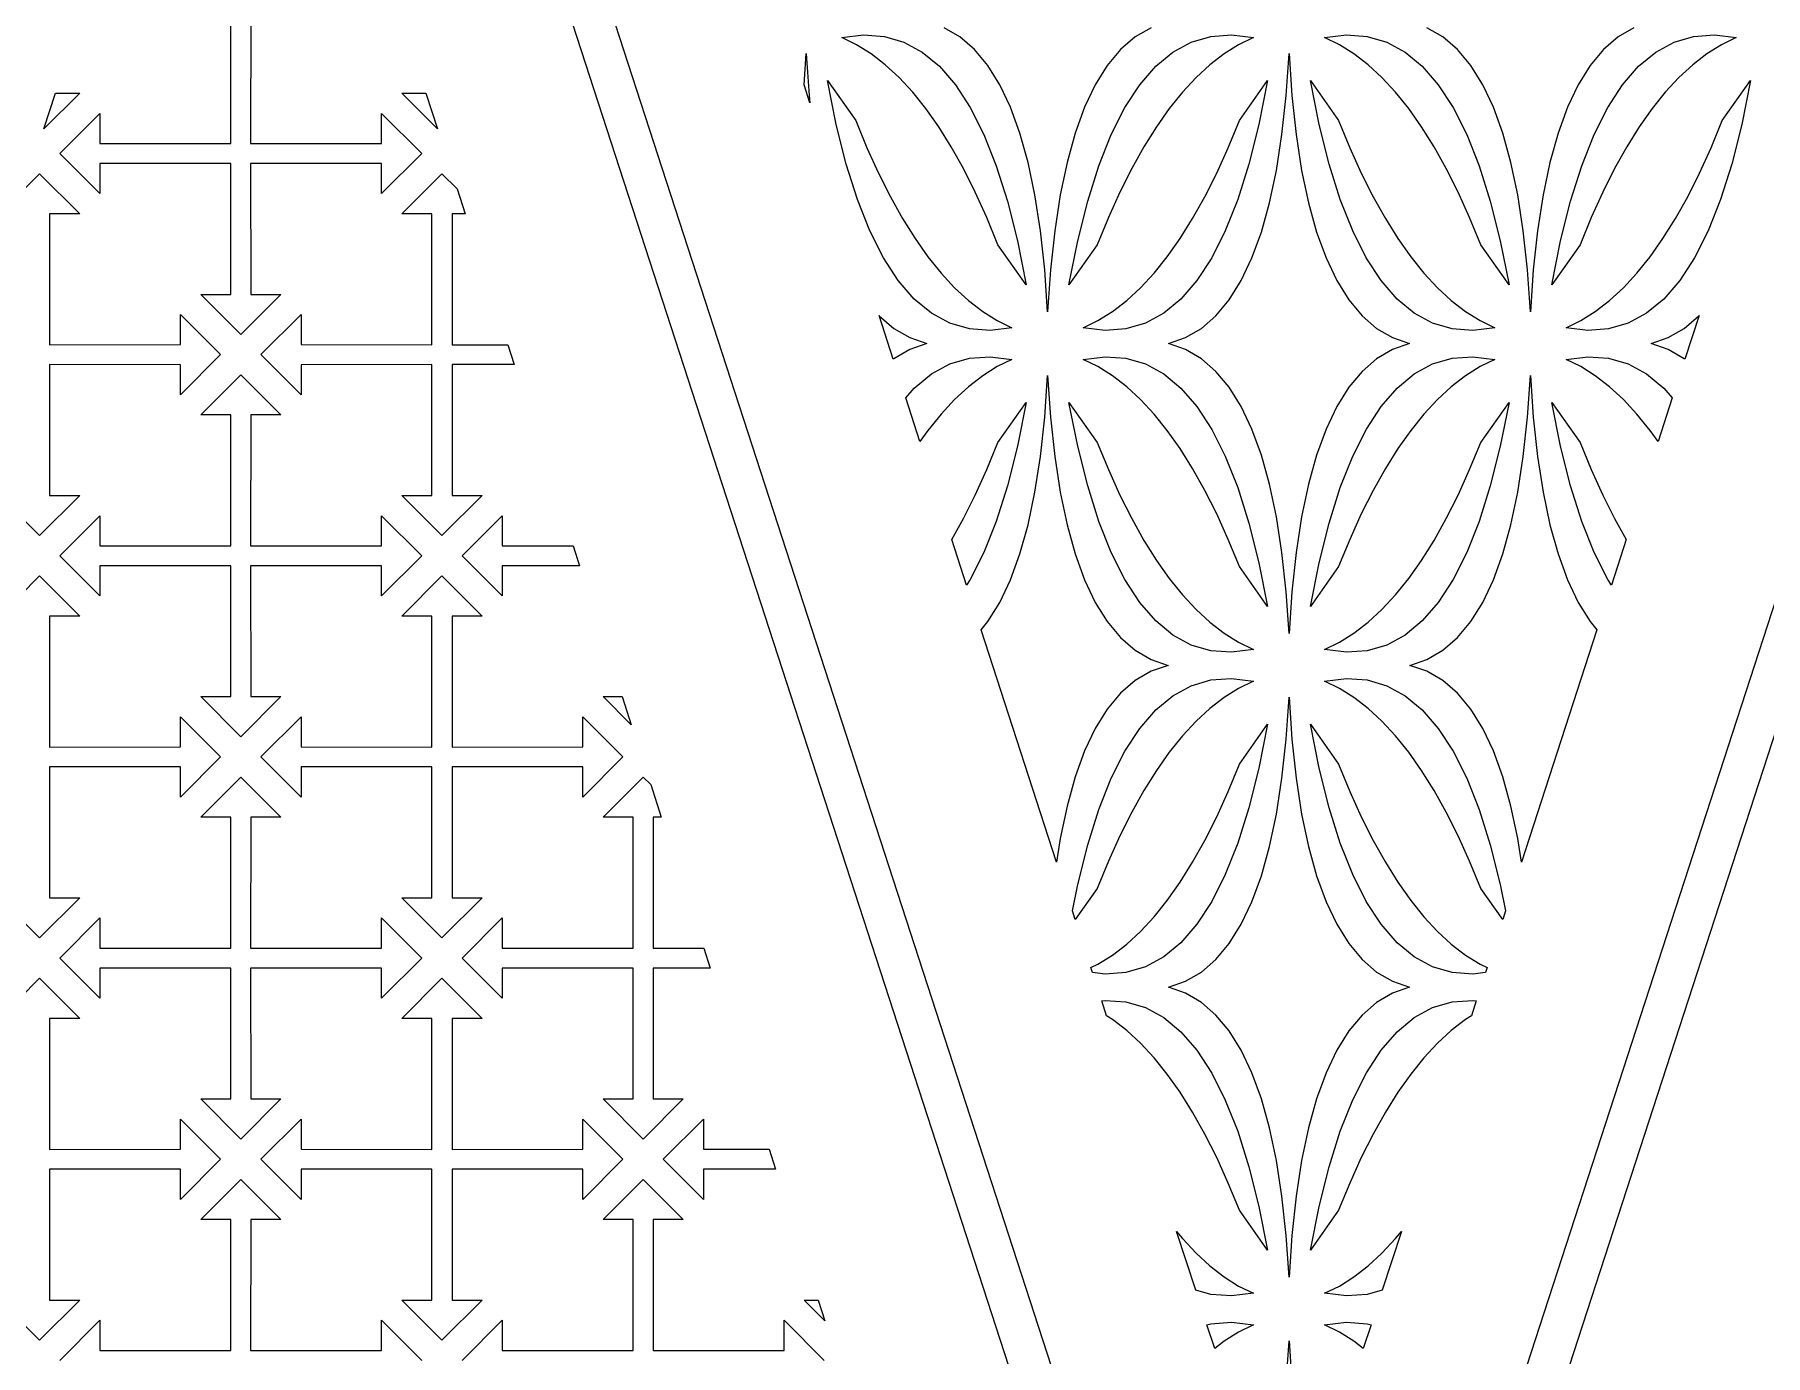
# Model space of a CAD drawing. Header units: metres. Extents: x 20 to 1108, y 20 to 485.
# Drawn here: x 783 to 912.1, y 309.2 to 407.7 of the extents above; entities that cross this region are included whole.
import ezdxf

# ---------------------------------------------------------------- set-up
doc = ezdxf.new("R2010")
doc.units = ezdxf.units.M

msp = doc.modelspace()

# ---------------------------------------------------------------- linework, layer by layer
for p, q in [((873.389, 253.826), (798.389, 484.652)), ((801.544, 484.652), (876.544, 253.826)), ((876.544, 253.826), (951.544, 484.652)), ((954.698, 484.652), (879.698, 253.826)), ((797.656, 399.573), (797.642, 409.329)), ((799.137, 409.329), (799.123, 399.573)), ((852.012, 407.518), (850.827, 408.21)), ((866.262, 408.21), (865.077, 407.518)), ((888.011, 407.518), (886.826, 408.21)), ((902.261, 408.21), (901.076, 407.518)), ((843.2, 407.471), (844.827, 407.675)), ((844.3, 406.931), (843.2, 407.471)), ((845.384, 406.25), (844.3, 406.931)), ((844.827, 407.675), (846.375, 407.564)), ((846.375, 407.564), (847.833, 407.136)), ((847.833, 407.136), (849.203, 406.391)), ((853.1, 406.577), (852.012, 407.518)), ((854.092, 405.389), (853.1, 406.577)), ((863.988, 406.577), (862.997, 405.389)), ((865.077, 407.518), (863.988, 406.577)), ((867.885, 406.391), (869.255, 407.136)), ((869.255, 407.136), (870.713, 407.564)), ((870.713, 407.564), (872.261, 407.675)), ((872.789, 406.931), (871.705, 406.251)), ((872.261, 407.675), (873.889, 407.471)), ((873.889, 407.471), (872.789, 406.931)), ((879.199, 407.471), (880.827, 407.675)), ((880.299, 406.931), (879.199, 407.471)), ((881.384, 406.25), (880.299, 406.931)), ((880.827, 407.675), (882.375, 407.564)), ((882.375, 407.564), (883.833, 407.136)), ((883.833, 407.136), (885.203, 406.391)), ((889.1, 406.577), (888.011, 407.518)), ((890.092, 405.389), (889.1, 406.577)), ((899.988, 406.577), (898.996, 405.389)), ((901.076, 407.518), (899.988, 406.577)), ((903.885, 406.391), (905.255, 407.136)), ((905.255, 407.136), (906.713, 407.564)), ((906.713, 407.564), (908.261, 407.675)), ((908.788, 406.931), (907.704, 406.251)), ((908.261, 407.675), (909.888, 407.471)), ((909.888, 407.471), (908.788, 406.931)), ((840.383, 403.951), (840.544, 406.284)), ((840.544, 406.284), (840.76, 403.162)), ((846.442, 405.435), (845.384, 406.25)), ((847.477, 404.485), (846.442, 405.435)), ((849.203, 406.391), (850.484, 405.329)), ((850.484, 405.329), (851.676, 403.951)), ((854.986, 403.953), (854.092, 405.389)), ((862.997, 405.389), (862.102, 403.953)), ((865.412, 403.951), (866.604, 405.329)), ((866.604, 405.329), (867.885, 406.391)), ((870.646, 405.435), (869.612, 404.485)), ((871.705, 406.251), (870.646, 405.435)), ((876.328, 403.162), (876.544, 406.284)), ((876.544, 406.284), (876.76, 403.162)), ((882.441, 405.435), (881.384, 406.25)), ((883.477, 404.485), (882.441, 405.435)), ((885.203, 406.391), (886.484, 405.329)), ((886.484, 405.329), (887.676, 403.951)), ((890.986, 403.953), (890.092, 405.389)), ((898.996, 405.389), (898.102, 403.953)), ((901.412, 403.951), (902.603, 405.329)), ((902.603, 405.329), (903.885, 406.391)), ((906.645, 405.435), (905.611, 404.485)), ((907.704, 406.251), (906.645, 405.435)), ((840.819, 402.608), (840.383, 403.951)), ((842.789, 400.996), (842.135, 404.262)), ((842.135, 404.262), (844.245, 401.281)), ((848.485, 403.4), (847.477, 404.485)), ((851.676, 403.951), (852.779, 402.256)), ((855.785, 402.27), (854.986, 403.953)), ((862.102, 403.953), (861.304, 402.271)), ((864.31, 402.257), (865.412, 403.951)), ((869.612, 404.485), (868.603, 403.4)), ((872.843, 401.282), (874.953, 404.262)), ((874.953, 404.262), (874.299, 400.996)), ((878.789, 400.996), (878.135, 404.262)), ((878.135, 404.262), (880.245, 401.281)), ((884.484, 403.4), (883.477, 404.485)), ((887.676, 403.951), (888.778, 402.256)), ((891.784, 402.27), (890.986, 403.953)), ((898.102, 403.953), (897.303, 402.271)), ((900.31, 402.257), (901.412, 403.951)), ((905.611, 404.485), (904.602, 403.4)), ((908.843, 401.282), (910.953, 404.262)), ((910.953, 404.262), (910.299, 400.996)), ((786.382, 403.323), (783.715, 400.656)), ((783.715, 400.656), (784.582, 403.323)), ((784.582, 403.323), (786.382, 403.323)), ((810.397, 403.323), (812.197, 403.323)), ((813.064, 400.656), (810.397, 403.323)), ((812.197, 403.323), (813.064, 400.656)), ((840.76, 403.162), (840.819, 402.608)), ((849.469, 402.179), (848.485, 403.4)), ((868.603, 403.4), (867.62, 402.179)), ((876.013, 400.241), (876.328, 403.162)), ((876.76, 403.162), (877.075, 400.241)), ((885.469, 402.179), (884.484, 403.4)), ((904.602, 403.4), (903.619, 402.179)), ((784.894, 398.826), (787.887, 401.818)), ((787.887, 401.818), (787.887, 399.573)), ((808.892, 399.573), (808.892, 401.818)), ((808.892, 401.818), (811.885, 398.826)), ((850.428, 400.823), (849.469, 402.179)), ((852.779, 402.256), (853.792, 400.244)), ((856.486, 400.34), (855.785, 402.27)), ((861.304, 402.271), (860.602, 400.34)), ((863.296, 400.244), (864.31, 402.257)), ((867.62, 402.179), (866.661, 400.823)), ((886.427, 400.823), (885.469, 402.179)), ((888.778, 402.256), (889.792, 400.244)), ((892.486, 400.34), (891.784, 402.27)), ((897.303, 402.271), (896.602, 400.34)), ((899.296, 400.244), (900.31, 402.257)), ((903.619, 402.179), (902.661, 400.823)), ((843.535, 398.034), (842.789, 400.996)), ((844.245, 401.281), (845.078, 399.253)), ((851.361, 399.333), (850.428, 400.823)), ((853.792, 400.244), (854.717, 397.915)), ((857.092, 398.161), (856.486, 400.34)), ((860.602, 400.34), (859.997, 398.162)), ((862.371, 397.916), (863.296, 400.244)), ((866.661, 400.823), (865.727, 399.333)), ((872.01, 399.252), (872.843, 401.282)), ((874.299, 400.996), (873.553, 398.033)), ((875.6, 397.569), (876.013, 400.241)), ((877.075, 400.241), (877.487, 397.569)), ((879.535, 398.034), (878.789, 400.996)), ((880.245, 401.281), (881.078, 399.253)), ((887.36, 399.333), (886.427, 400.823)), ((889.792, 400.244), (890.717, 397.915)), ((893.091, 398.161), (892.486, 400.34)), ((896.602, 400.34), (895.996, 398.162)), ((898.371, 397.916), (899.296, 400.244)), ((902.661, 400.823), (901.727, 399.333)), ((908.01, 399.252), (908.843, 401.282)), ((910.299, 400.996), (909.553, 398.033)), ((787.887, 395.834), (784.894, 398.826)), ((787.887, 399.573), (797.656, 399.573)), ((799.123, 399.573), (808.892, 399.573)), ((811.885, 398.826), (808.892, 395.834)), ((845.078, 399.253), (845.936, 397.358)), ((852.269, 397.707), (851.361, 399.333)), ((865.727, 399.333), (864.819, 397.707)), ((871.152, 397.358), (872.01, 399.252)), ((881.078, 399.253), (881.936, 397.358)), ((888.269, 397.707), (887.36, 399.333)), ((901.727, 399.333), (900.818, 397.707)), ((907.151, 397.358), (908.01, 399.252)), ((797.656, 398.079), (787.887, 398.079)), ((787.887, 398.079), (787.887, 395.834)), ((797.642, 388.323), (797.656, 398.079)), ((808.892, 398.079), (799.123, 398.079)), ((799.123, 398.079), (799.137, 388.323)), ((808.892, 395.834), (808.892, 398.079)), ((844.371, 395.389), (843.535, 398.034)), ((853.152, 395.946), (852.269, 397.707)), ((854.717, 397.915), (855.553, 395.271)), ((857.601, 395.736), (857.092, 398.161)), ((859.997, 398.162), (859.488, 395.736)), ((861.536, 395.271), (862.371, 397.916)), ((864.819, 397.707), (863.936, 395.947)), ((873.553, 398.033), (872.717, 395.389)), ((875.092, 395.143), (875.6, 397.569)), ((877.487, 397.569), (877.996, 395.143)), ((880.371, 395.389), (879.535, 398.034)), ((889.151, 395.946), (888.269, 397.707)), ((890.717, 397.915), (891.552, 395.271)), ((893.601, 395.736), (893.091, 398.161)), ((895.996, 398.162), (895.487, 395.736)), ((897.535, 395.271), (898.371, 397.916)), ((900.818, 397.707), (899.936, 395.947)), ((909.553, 398.033), (908.717, 395.389)), ((782.266, 396.199), (783.389, 397.321)), ((783.389, 397.321), (786.382, 394.329)), ((810.397, 394.329), (813.389, 397.321)), ((813.389, 397.321), (814.513, 396.199)), ((814.513, 396.199), (815.12, 394.329)), ((845.936, 397.358), (846.819, 395.598)), ((870.269, 395.597), (871.152, 397.358)), ((881.936, 397.358), (882.819, 395.598)), ((906.269, 395.597), (907.151, 397.358)), ((845.296, 393.061), (844.371, 395.389)), ((846.819, 395.598), (847.727, 393.972)), ((854.01, 394.052), (853.152, 395.946)), ((855.553, 395.271), (856.3, 392.308)), ((858.014, 393.063), (857.601, 395.736)), ((859.488, 395.736), (859.075, 393.063)), ((860.789, 392.309), (861.536, 395.271)), ((863.936, 395.947), (863.078, 394.052)), ((869.36, 393.972), (870.269, 395.597)), ((872.717, 395.389), (871.792, 393.06)), ((874.486, 392.965), (875.092, 395.143)), ((877.996, 395.143), (878.602, 392.965)), ((881.296, 393.061), (880.371, 395.389)), ((882.819, 395.598), (883.727, 393.972)), ((890.01, 394.052), (889.151, 395.946)), ((891.552, 395.271), (892.299, 392.308)), ((894.013, 393.063), (893.601, 395.736)), ((895.487, 395.736), (895.075, 393.063)), ((896.788, 392.309), (897.535, 395.271)), ((899.936, 395.947), (899.078, 394.052)), ((905.36, 393.972), (906.269, 395.597)), ((908.717, 395.389), (907.792, 393.06)), ((786.382, 394.329), (784.137, 394.329)), ((784.137, 394.329), (784.137, 384.561)), ((812.642, 394.329), (810.397, 394.329)), ((812.642, 384.561), (812.642, 394.329)), ((815.12, 394.329), (814.137, 394.329)), ((814.137, 394.329), (814.137, 384.561)), ((847.727, 393.972), (848.661, 392.482)), ((854.843, 392.023), (854.01, 394.052)), ((863.078, 394.052), (862.246, 392.023)), ((868.427, 392.482), (869.36, 393.972)), ((883.727, 393.972), (884.66, 392.482)), ((890.842, 392.023), (890.01, 394.052)), ((899.078, 394.052), (898.245, 392.023)), ((904.427, 392.482), (905.36, 393.972)), ((846.31, 391.049), (845.296, 393.061)), ((848.661, 392.482), (849.619, 391.126)), ((856.3, 392.308), (856.953, 389.043)), ((858.329, 390.142), (858.014, 393.063)), ((859.075, 393.063), (858.76, 390.143)), ((860.135, 389.043), (860.789, 392.309)), ((867.469, 391.126), (868.427, 392.482)), ((871.792, 393.06), (870.779, 391.049)), ((873.784, 391.034), (874.486, 392.965)), ((878.602, 392.965), (879.304, 391.034)), ((882.309, 391.049), (881.296, 393.061)), ((884.66, 392.482), (885.619, 391.126)), ((892.299, 392.308), (892.953, 389.043)), ((894.328, 390.142), (894.013, 393.063)), ((895.075, 393.063), (894.759, 390.143)), ((896.135, 389.043), (896.788, 392.309)), ((903.468, 391.126), (904.427, 392.482)), ((907.792, 393.06), (906.778, 391.049)), ((847.412, 389.354), (846.31, 391.049)), ((849.619, 391.126), (850.602, 389.905)), ((856.953, 389.043), (854.843, 392.023)), ((862.246, 392.023), (860.135, 389.043)), ((866.485, 389.905), (867.469, 391.126)), ((870.779, 391.049), (869.676, 389.354)), ((872.986, 389.351), (873.784, 391.034)), ((879.304, 391.034), (880.102, 389.352)), ((883.412, 389.354), (882.309, 391.049)), ((885.619, 391.126), (886.602, 389.905)), ((892.953, 389.043), (890.842, 392.023)), ((898.245, 392.023), (896.135, 389.043)), ((902.485, 389.905), (903.468, 391.126)), ((906.778, 391.049), (905.676, 389.354)), ((850.602, 389.905), (851.611, 388.82)), ((858.544, 387.021), (858.329, 390.142)), ((858.76, 390.143), (858.544, 387.021)), ((865.477, 388.82), (866.485, 389.905)), ((886.602, 389.905), (887.611, 388.82)), ((894.544, 387.021), (894.328, 390.142)), ((894.759, 390.143), (894.544, 387.021)), ((901.476, 388.82), (902.485, 389.905)), ((848.603, 387.976), (847.412, 389.354)), ((851.611, 388.82), (852.645, 387.869)), ((864.442, 387.869), (865.477, 388.82)), ((869.676, 389.354), (868.484, 387.976)), ((872.091, 387.915), (872.986, 389.351)), ((880.102, 389.352), (880.996, 387.915)), ((884.603, 387.976), (883.412, 389.354)), ((887.611, 388.82), (888.645, 387.869)), ((900.442, 387.869), (901.476, 388.82)), ((905.676, 389.354), (904.484, 387.976)), ((795.397, 388.323), (797.642, 388.323)), ((798.389, 385.33), (795.397, 388.323)), ((801.382, 388.323), (798.389, 385.33)), ((799.137, 388.323), (801.382, 388.323)), ((849.885, 386.914), (848.603, 387.976)), ((852.645, 387.869), (853.704, 387.055)), ((863.383, 387.054), (864.442, 387.869)), ((868.484, 387.976), (867.203, 386.914)), ((871.1, 386.728), (872.091, 387.915)), ((880.996, 387.915), (881.988, 386.728)), ((885.885, 386.914), (884.603, 387.976)), ((888.645, 387.869), (889.704, 387.055)), ((899.383, 387.054), (900.442, 387.869)), ((904.484, 387.976), (903.203, 386.914)), ((793.892, 384.573), (793.892, 386.818)), ((793.892, 386.818), (796.886, 383.826)), ((799.893, 383.826), (802.887, 386.818)), ((802.887, 386.818), (802.887, 384.573)), ((845.974, 386.745), (845.988, 386.728)), ((847.034, 383.481), (845.974, 386.745)), ((845.988, 386.728), (847.077, 385.787)), ((851.255, 386.169), (849.885, 386.914)), ((852.713, 385.741), (851.255, 386.169)), ((853.704, 387.055), (854.789, 386.374)), ((854.789, 386.374), (855.889, 385.833)), ((861.2, 385.833), (862.299, 386.374)), ((862.299, 386.374), (863.383, 387.054)), ((865.833, 386.169), (864.375, 385.741)), ((867.203, 386.914), (865.833, 386.169)), ((870.011, 385.787), (871.1, 386.728)), ((881.988, 386.728), (883.077, 385.787)), ((887.255, 386.169), (885.885, 386.914)), ((888.713, 385.741), (887.255, 386.169)), ((889.704, 387.055), (890.789, 386.374)), ((890.789, 386.374), (891.888, 385.833)), ((897.199, 385.833), (898.299, 386.374)), ((898.299, 386.374), (899.383, 387.054)), ((901.833, 386.169), (900.375, 385.741)), ((903.203, 386.914), (901.833, 386.169)), ((906.011, 385.787), (907.1, 386.728)), ((907.114, 386.745), (906.054, 383.481)), ((907.1, 386.728), (907.114, 386.745)), ((784.137, 384.561), (793.892, 384.573)), ((802.887, 384.573), (812.642, 384.561)), ((814.137, 384.561), (818.292, 384.566)), ((818.292, 384.566), (818.772, 383.086)), ((847.077, 385.787), (848.262, 385.094)), ((848.262, 385.094), (849.534, 384.652)), ((849.534, 384.652), (848.262, 384.21)), ((854.261, 385.629), (852.713, 385.741)), ((855.889, 385.833), (854.261, 385.629)), ((862.827, 385.629), (861.2, 385.833)), ((864.375, 385.741), (862.827, 385.629)), ((867.554, 384.652), (868.826, 385.094)), ((868.826, 384.21), (867.554, 384.652)), ((868.826, 385.094), (870.011, 385.787)), ((883.077, 385.787), (884.262, 385.094)), ((884.262, 385.094), (885.534, 384.652)), ((885.534, 384.652), (884.262, 384.21)), ((890.261, 385.629), (888.713, 385.741)), ((891.888, 385.833), (890.261, 385.629)), ((898.827, 385.629), (897.199, 385.833)), ((900.375, 385.741), (898.827, 385.629)), ((903.554, 384.652), (904.826, 385.094)), ((904.826, 384.21), (903.554, 384.652)), ((904.826, 385.094), (906.011, 385.787)), ((796.886, 383.826), (793.892, 380.834)), ((802.887, 380.834), (799.893, 383.826)), ((847.077, 383.518), (847.034, 383.481)), ((848.262, 384.21), (847.077, 383.518)), ((851.255, 383.136), (852.713, 383.564)), ((852.713, 383.564), (854.261, 383.676)), ((854.261, 383.676), (855.889, 383.472)), ((855.889, 383.472), (854.789, 382.931)), ((861.2, 383.472), (862.827, 383.676)), ((862.299, 382.931), (861.2, 383.472)), ((862.827, 383.676), (864.375, 383.564)), ((864.375, 383.564), (865.833, 383.136)), ((870.011, 383.518), (868.826, 384.21)), ((871.1, 382.577), (870.011, 383.518)), ((883.077, 383.518), (881.988, 382.577)), ((884.262, 384.21), (883.077, 383.518)), ((887.255, 383.136), (888.713, 383.564)), ((888.713, 383.564), (890.261, 383.676)), ((890.261, 383.676), (891.888, 383.472)), ((891.888, 383.472), (890.789, 382.931)), ((897.199, 383.472), (898.827, 383.676)), ((898.299, 382.931), (897.199, 383.472)), ((898.827, 383.676), (900.375, 383.564)), ((900.375, 383.564), (901.833, 383.136)), ((906.011, 383.518), (904.826, 384.21)), ((906.054, 383.481), (906.011, 383.518)), ((793.892, 383.079), (784.137, 383.092)), ((784.137, 383.092), (784.137, 373.323)), ((793.892, 380.834), (793.892, 383.079)), ((795.397, 379.329), (798.389, 382.322)), ((798.389, 382.322), (801.382, 379.329)), ((812.642, 383.092), (802.887, 383.079)), ((802.887, 383.079), (802.887, 380.834)), ((812.642, 373.323), (812.642, 383.092)), ((818.772, 383.086), (814.137, 383.092)), ((814.137, 383.092), (814.137, 373.323)), ((848.603, 381.33), (849.885, 382.391)), ((849.885, 382.391), (851.255, 383.136)), ((853.705, 382.251), (852.645, 381.436)), ((854.789, 382.931), (853.705, 382.251)), ((858.329, 379.162), (858.544, 382.284)), ((858.544, 382.284), (858.76, 379.162)), ((863.384, 382.25), (862.299, 382.931)), ((864.442, 381.436), (863.384, 382.25)), ((865.833, 383.136), (867.203, 382.391)), ((867.203, 382.391), (868.484, 381.329)), ((872.092, 381.39), (871.1, 382.577)), ((881.988, 382.577), (880.997, 381.39)), ((884.603, 381.33), (885.885, 382.391)), ((885.885, 382.391), (887.255, 383.136)), ((889.705, 382.251), (888.645, 381.436)), ((890.789, 382.931), (889.705, 382.251)), ((894.328, 379.162), (894.544, 382.284)), ((894.544, 382.284), (894.759, 379.162)), ((899.384, 382.25), (898.299, 382.931)), ((900.442, 381.436), (899.384, 382.25)), ((901.833, 383.136), (903.203, 382.391)), ((903.203, 382.391), (904.484, 381.329)), ((847.971, 380.598), (848.603, 381.33)), ((852.645, 381.436), (851.612, 380.486)), ((865.477, 380.485), (864.442, 381.436)), ((868.484, 381.329), (869.676, 379.951)), ((872.986, 379.953), (872.092, 381.39)), ((880.997, 381.39), (880.102, 379.954)), ((883.412, 379.951), (884.603, 381.33)), ((888.645, 381.436), (887.611, 380.486)), ((901.477, 380.485), (900.442, 381.436)), ((904.484, 381.329), (905.117, 380.598)), ((849.028, 377.344), (847.971, 380.598)), ((851.612, 380.486), (850.602, 379.4)), ((854.843, 377.282), (856.953, 380.263)), ((856.953, 380.263), (856.3, 376.996)), ((860.789, 376.996), (860.135, 380.263)), ((860.135, 380.263), (862.246, 377.282)), ((866.485, 379.4), (865.477, 380.485)), ((869.676, 379.951), (870.779, 378.256)), ((873.784, 378.271), (872.986, 379.953)), ((880.102, 379.954), (879.304, 378.271)), ((882.31, 378.258), (883.412, 379.951)), ((887.611, 380.486), (886.602, 379.4)), ((890.843, 377.282), (892.953, 380.263)), ((892.953, 380.263), (892.299, 376.996)), ((896.788, 376.996), (896.135, 380.263)), ((896.135, 380.263), (898.245, 377.282)), ((902.485, 379.4), (901.477, 380.485)), ((905.117, 380.598), (904.06, 377.344)), ((797.642, 379.329), (795.397, 379.329)), ((797.656, 369.573), (797.642, 379.329)), ((799.137, 379.329), (799.123, 369.573)), ((801.382, 379.329), (799.137, 379.329)), ((849.62, 378.18), (849.028, 377.344)), ((850.602, 379.4), (849.62, 378.18)), ((858.013, 376.242), (858.329, 379.162)), ((858.76, 379.162), (859.075, 376.242)), ((867.469, 378.179), (866.485, 379.4)), ((868.428, 376.823), (867.469, 378.179)), ((870.779, 378.256), (871.792, 376.244)), ((874.486, 376.341), (873.784, 378.271)), ((879.304, 378.271), (878.602, 376.341)), ((881.296, 376.244), (882.31, 378.258)), ((885.619, 378.18), (884.661, 376.823)), ((886.602, 379.4), (885.619, 378.18)), ((894.013, 376.242), (894.328, 379.162)), ((894.759, 379.162), (895.074, 376.242)), ((903.469, 378.179), (902.485, 379.4)), ((904.06, 377.344), (903.469, 378.179)), ((854.01, 375.252), (854.843, 377.282)), ((856.3, 376.996), (855.553, 374.034)), ((861.536, 374.034), (860.789, 376.996)), ((862.246, 377.282), (863.078, 375.253)), ((869.36, 375.333), (868.428, 376.823)), ((884.661, 376.823), (883.727, 375.333)), ((890.01, 375.252), (890.843, 377.282)), ((892.299, 376.996), (891.552, 374.034)), ((897.535, 374.034), (896.788, 376.996)), ((898.245, 377.282), (899.078, 375.253)), ((857.601, 373.569), (858.013, 376.242)), ((859.075, 376.242), (859.487, 373.569)), ((871.792, 376.244), (872.717, 373.915)), ((875.092, 374.161), (874.486, 376.341)), ((878.602, 376.341), (877.996, 374.162)), ((880.371, 373.916), (881.296, 376.244)), ((893.6, 373.569), (894.013, 376.242)), ((895.074, 376.242), (895.487, 373.569)), ((853.152, 373.358), (854.01, 375.252)), ((863.078, 375.253), (863.936, 373.359)), ((870.269, 373.707), (869.36, 375.333)), ((883.727, 375.333), (882.819, 373.707)), ((889.151, 373.358), (890.01, 375.252)), ((899.078, 375.253), (899.936, 373.359)), ((783.389, 370.331), (780.397, 373.323)), ((786.382, 373.323), (783.389, 370.331)), ((784.137, 373.323), (786.382, 373.323)), ((810.397, 373.323), (812.642, 373.323)), ((813.389, 370.331), (810.397, 373.323)), ((816.382, 373.323), (813.389, 370.331)), ((814.137, 373.323), (816.382, 373.323)), ((852.269, 371.598), (853.152, 373.358)), ((855.553, 374.034), (854.717, 371.39)), ((857.092, 371.143), (857.601, 373.569)), ((859.487, 373.569), (859.997, 371.144)), ((862.371, 371.39), (861.536, 374.034)), ((863.936, 373.359), (864.819, 371.598)), ((871.152, 371.947), (870.269, 373.707)), ((872.717, 373.915), (873.553, 371.271)), ((875.601, 371.736), (875.092, 374.161)), ((877.996, 374.162), (877.488, 371.736)), ((879.535, 371.272), (880.371, 373.916)), ((882.819, 373.707), (881.936, 371.947)), ((888.269, 371.598), (889.151, 373.358)), ((891.552, 374.034), (890.717, 371.39)), ((893.091, 371.143), (893.6, 373.569)), ((895.487, 373.569), (895.996, 371.144)), ((898.371, 371.39), (897.535, 374.034)), ((899.936, 373.359), (900.818, 371.598)), ((784.894, 368.826), (787.887, 371.818)), ((787.887, 371.818), (787.887, 369.573)), ((808.892, 369.573), (808.892, 371.818)), ((808.892, 371.818), (811.885, 368.826)), ((814.894, 368.826), (817.887, 371.818)), ((817.887, 371.818), (817.887, 369.573)), ((872.01, 370.053), (871.152, 371.947)), ((876.013, 369.064), (875.601, 371.736)), ((877.488, 371.736), (877.075, 369.064)), ((881.936, 371.947), (881.078, 370.053)), ((851.4, 370.042), (852.269, 371.598)), ((854.717, 371.39), (853.792, 369.061)), ((856.486, 368.964), (857.092, 371.143)), ((859.997, 371.144), (860.602, 368.964)), ((863.296, 369.062), (862.371, 371.39)), ((864.819, 371.598), (865.727, 369.973)), ((873.553, 371.271), (874.299, 368.309)), ((878.789, 368.309), (879.535, 371.272)), ((887.36, 369.973), (888.269, 371.598)), ((890.717, 371.39), (889.792, 369.061)), ((892.486, 368.964), (893.091, 371.143)), ((895.996, 371.144), (896.602, 368.964)), ((899.296, 369.062), (898.371, 371.39)), ((900.818, 371.598), (901.687, 370.042)), ((787.887, 369.573), (797.656, 369.573)), ((799.123, 369.573), (808.892, 369.573)), ((817.887, 369.573), (823.164, 369.573)), ((823.164, 369.573), (823.649, 368.079)), ((852.509, 366.634), (851.4, 370.042)), ((865.727, 369.973), (866.661, 368.482)), ((872.843, 368.024), (872.01, 370.053)), ((881.078, 370.053), (880.245, 368.024)), ((886.427, 368.482), (887.36, 369.973)), ((901.687, 370.042), (900.579, 366.634)), ((787.887, 365.834), (784.894, 368.826)), ((797.656, 368.079), (787.887, 368.079)), ((787.887, 368.079), (787.887, 365.834)), ((797.642, 358.323), (797.656, 368.079)), ((808.892, 368.079), (799.123, 368.079)), ((799.123, 368.079), (799.137, 358.323)), ((811.885, 368.826), (808.892, 365.834)), ((808.892, 365.834), (808.892, 368.079)), ((817.887, 365.834), (814.894, 368.826)), ((823.649, 368.079), (817.887, 368.079)), ((817.887, 368.079), (817.887, 365.834)), ((853.792, 369.061), (852.779, 367.05)), ((855.785, 367.034), (856.486, 368.964)), ((860.602, 368.964), (861.304, 367.035)), ((864.31, 367.05), (863.296, 369.062)), ((866.661, 368.482), (867.619, 367.126)), ((874.953, 365.043), (872.843, 368.024)), ((874.299, 368.309), (874.953, 365.043)), ((876.328, 366.143), (876.013, 369.064)), ((877.075, 369.064), (876.76, 366.143)), ((878.135, 365.043), (878.789, 368.309)), ((880.245, 368.024), (878.135, 365.043)), ((885.468, 367.126), (886.427, 368.482)), ((889.792, 369.061), (888.778, 367.05)), ((891.784, 367.034), (892.486, 368.964)), ((896.602, 368.964), (897.303, 367.035)), ((900.309, 367.05), (899.296, 369.062)), ((780.397, 364.329), (783.389, 367.321)), ((783.389, 367.321), (786.382, 364.329)), ((810.397, 364.329), (813.389, 367.321)), ((813.389, 367.321), (816.382, 364.329)), ((852.779, 367.05), (852.509, 366.634)), ((854.986, 365.352), (855.785, 367.034)), ((861.304, 367.035), (862.102, 365.352)), ((865.412, 365.355), (864.31, 367.05)), ((867.619, 367.126), (868.603, 365.905)), ((884.484, 365.905), (885.468, 367.126)), ((888.778, 367.05), (887.676, 365.355)), ((890.986, 365.352), (891.784, 367.034)), ((897.303, 367.035), (898.102, 365.352)), ((900.579, 366.634), (900.309, 367.05)), ((854.092, 363.915), (854.986, 365.352)), ((862.102, 365.352), (862.996, 363.915)), ((866.603, 363.976), (865.412, 365.355)), ((868.603, 365.905), (869.611, 364.82)), ((876.544, 363.021), (876.328, 366.143)), ((876.76, 366.143), (876.544, 363.021)), ((883.476, 364.82), (884.484, 365.905)), ((887.676, 365.355), (886.484, 363.976)), ((890.091, 363.915), (890.986, 365.352)), ((898.102, 365.352), (898.996, 363.915)), ((786.382, 364.329), (784.137, 364.329)), ((784.137, 364.329), (784.137, 354.561)), ((812.642, 364.329), (810.397, 364.329)), ((812.642, 354.561), (812.642, 364.329)), ((816.382, 364.329), (814.137, 364.329)), ((814.137, 364.329), (814.137, 354.561)), ((867.885, 362.914), (866.603, 363.976)), ((869.611, 364.82), (870.646, 363.87)), ((882.441, 363.87), (883.476, 364.82)), ((886.484, 363.976), (885.203, 362.914)), ((853.588, 363.312), (854.092, 363.915)), ((859.218, 345.984), (853.588, 363.312)), ((862.996, 363.915), (863.988, 362.728)), ((863.988, 362.728), (865.077, 361.787)), ((869.255, 362.169), (867.885, 362.914)), ((870.646, 363.87), (871.704, 363.055)), ((871.704, 363.055), (872.789, 362.374)), ((880.299, 362.374), (881.383, 363.055)), ((881.383, 363.055), (882.441, 363.87)), ((885.203, 362.914), (883.833, 362.169)), ((888.011, 361.787), (889.1, 362.728)), ((889.1, 362.728), (890.091, 363.915)), ((899.5, 363.312), (893.87, 345.985)), ((898.996, 363.915), (899.5, 363.312)), ((865.077, 361.787), (866.262, 361.095)), ((870.713, 361.741), (869.255, 362.169)), ((872.261, 361.629), (870.713, 361.741)), ((873.889, 361.833), (872.261, 361.629)), ((872.789, 362.374), (873.889, 361.833)), ((879.199, 361.833), (880.299, 362.374)), ((880.827, 361.629), (879.199, 361.833)), ((882.375, 361.741), (880.827, 361.629)), ((883.833, 362.169), (882.375, 361.741)), ((886.826, 361.095), (888.011, 361.787)), ((866.262, 360.211), (865.077, 359.519)), ((866.262, 361.095), (867.534, 360.652)), ((867.534, 360.652), (866.262, 360.211)), ((885.554, 360.652), (886.826, 361.095)), ((886.826, 360.211), (885.554, 360.652)), ((888.011, 359.519), (886.826, 360.211)), ((865.077, 359.519), (863.988, 358.577)), ((867.885, 358.392), (869.255, 359.137)), ((869.255, 359.137), (870.713, 359.565)), ((870.713, 359.565), (872.261, 359.676)), ((872.789, 358.932), (871.705, 358.251)), ((872.261, 359.676), (873.889, 359.472)), ((873.889, 359.472), (872.789, 358.932)), ((879.199, 359.472), (880.827, 359.676)), ((880.299, 358.932), (879.199, 359.472)), ((881.384, 358.25), (880.299, 358.932)), ((880.827, 359.676), (882.375, 359.565)), ((882.375, 359.565), (883.833, 359.137)), ((883.833, 359.137), (885.203, 358.392)), ((889.1, 358.577), (888.011, 359.519)), ((795.397, 358.323), (797.642, 358.323)), ((798.389, 355.33), (795.397, 358.323)), ((801.382, 358.323), (798.389, 355.33)), ((799.137, 358.323), (801.382, 358.323)), ((825.397, 358.323), (826.819, 358.323)), ((827.503, 356.217), (825.397, 358.323)), ((826.819, 358.323), (827.503, 356.217)), ((863.988, 358.577), (862.997, 357.39)), ((866.604, 357.33), (867.885, 358.392)), ((871.705, 358.251), (870.646, 357.436)), ((876.328, 355.162), (876.544, 358.284)), ((876.544, 358.284), (876.76, 355.162)), ((882.441, 357.436), (881.384, 358.25)), ((885.203, 358.392), (886.484, 357.329)), ((890.092, 357.39), (889.1, 358.577)), ((793.892, 354.573), (793.892, 356.818)), ((793.892, 356.818), (796.886, 353.826)), ((799.893, 353.826), (802.887, 356.818)), ((802.887, 356.818), (802.887, 354.573)), ((823.892, 354.573), (823.892, 356.818)), ((823.892, 356.818), (826.886, 353.826)), ((862.997, 357.39), (862.102, 355.954)), ((865.412, 355.951), (866.604, 357.33)), ((869.612, 356.486), (868.603, 355.401)), ((870.646, 357.436), (869.612, 356.486)), ((872.843, 353.282), (874.953, 356.262)), ((874.953, 356.262), (874.299, 352.996)), ((878.789, 352.996), (878.135, 356.262)), ((878.135, 356.262), (880.245, 353.281)), ((883.477, 356.485), (882.441, 357.436)), ((884.484, 355.401), (883.477, 356.485)), ((886.484, 357.329), (887.676, 355.951)), ((890.986, 355.953), (890.092, 357.39)), ((862.102, 355.954), (861.304, 354.272)), ((864.31, 354.258), (865.412, 355.951)), ((868.603, 355.401), (867.62, 354.18)), ((876.013, 352.241), (876.328, 355.162)), ((876.76, 355.162), (877.075, 352.241)), ((885.469, 354.18), (884.484, 355.401)), ((887.676, 355.951), (888.778, 354.256)), ((891.784, 354.271), (890.986, 355.953)), ((784.137, 354.561), (793.892, 354.573)), ((796.886, 353.826), (793.892, 350.834)), ((802.887, 350.834), (799.893, 353.826)), ((802.887, 354.573), (812.642, 354.561)), ((814.137, 354.561), (823.892, 354.573)), ((826.886, 353.826), (823.892, 350.834)), ((861.304, 354.272), (860.602, 352.341)), ((863.296, 352.245), (864.31, 354.258)), ((867.62, 354.18), (866.661, 352.824)), ((886.427, 352.823), (885.469, 354.18)), ((888.778, 354.256), (889.792, 352.244)), ((892.486, 352.341), (891.784, 354.271)), ((793.892, 353.079), (784.137, 353.093)), ((784.137, 353.093), (784.137, 343.323)), ((793.892, 350.834), (793.892, 353.079)), ((795.397, 349.329), (798.389, 352.322)), ((798.389, 352.322), (801.382, 349.329)), ((812.642, 353.093), (802.887, 353.079)), ((802.887, 353.079), (802.887, 350.834)), ((812.642, 343.323), (812.642, 353.093)), ((823.892, 353.079), (814.137, 353.093)), ((814.137, 353.093), (814.137, 343.323)), ((823.892, 350.834), (823.892, 353.079)), ((825.397, 349.329), (828.389, 352.322)), ((828.389, 352.322), (828.951, 351.76)), ((860.602, 352.341), (859.997, 350.162)), ((866.661, 352.824), (865.727, 351.333)), ((872.01, 351.252), (872.843, 353.282)), ((874.299, 352.996), (873.553, 350.034)), ((879.535, 350.034), (878.789, 352.996)), ((880.245, 353.281), (881.078, 351.253)), ((887.36, 351.333), (886.427, 352.823)), ((893.091, 350.162), (892.486, 352.341)), ((828.951, 351.76), (829.741, 349.329)), ((862.371, 349.916), (863.296, 352.245)), ((865.727, 351.333), (864.819, 349.708)), ((871.152, 349.358), (872.01, 351.252)), ((875.6, 349.569), (876.013, 352.241)), ((877.075, 352.241), (877.487, 349.569)), ((881.078, 351.253), (881.936, 349.359)), ((888.269, 349.707), (887.36, 351.333)), ((889.792, 352.244), (890.717, 349.916)), ((859.997, 350.162), (859.488, 347.737)), ((861.536, 347.272), (862.371, 349.916)), ((873.553, 350.034), (872.717, 347.39)), ((880.371, 347.39), (879.535, 350.034)), ((890.717, 349.916), (891.552, 347.272)), ((893.601, 347.736), (893.091, 350.162)), ((797.642, 349.329), (795.397, 349.329)), ((797.656, 339.573), (797.642, 349.329)), ((799.137, 349.329), (799.123, 339.573)), ((801.382, 349.329), (799.137, 349.329)), ((827.642, 349.329), (825.397, 349.329)), ((827.656, 339.573), (827.642, 349.329)), ((829.137, 349.329), (829.123, 339.573)), ((829.741, 349.329), (829.137, 349.329)), ((864.819, 349.708), (863.936, 347.948)), ((870.269, 347.598), (871.152, 349.358)), ((875.092, 347.143), (875.6, 349.569)), ((877.487, 349.569), (877.996, 347.144)), ((881.936, 349.359), (882.819, 347.598)), ((889.151, 347.947), (888.269, 349.707)), ((859.488, 347.737), (859.218, 345.984)), ((860.789, 344.31), (861.536, 347.272)), ((863.936, 347.948), (863.078, 346.053)), ((869.36, 345.972), (870.269, 347.598)), ((872.717, 347.39), (871.792, 345.061)), ((874.486, 344.964), (875.092, 347.143)), ((877.996, 347.144), (878.602, 344.964)), ((881.296, 345.061), (880.371, 347.39)), ((882.819, 347.598), (883.727, 345.972)), ((890.01, 346.053), (889.151, 347.947)), ((891.552, 347.272), (892.299, 344.309)), ((893.87, 345.985), (893.601, 347.736)), ((863.078, 346.053), (862.246, 344.024)), ((868.427, 344.482), (869.36, 345.972)), ((883.727, 345.972), (884.66, 344.482)), ((890.842, 344.024), (890.01, 346.053)), ((871.792, 345.061), (870.779, 343.05)), ((873.784, 343.034), (874.486, 344.964)), ((878.602, 344.964), (879.304, 343.034)), ((882.309, 343.05), (881.296, 345.061)), ((783.389, 340.331), (780.397, 343.323)), ((786.382, 343.323), (783.389, 340.331)), ((784.137, 343.323), (786.382, 343.323)), ((810.397, 343.323), (812.642, 343.323)), ((813.389, 340.331), (810.397, 343.323)), ((816.382, 343.323), (813.389, 340.331)), ((814.137, 343.323), (816.382, 343.323)), ((860.397, 342.354), (860.789, 344.31)), ((862.246, 344.024), (860.606, 341.709)), ((867.469, 343.126), (868.427, 344.482)), ((884.66, 344.482), (885.619, 343.126)), ((892.481, 341.709), (890.842, 344.024)), ((892.299, 344.309), (892.69, 342.354)), ((860.606, 341.709), (860.397, 342.354)), ((866.485, 341.905), (867.469, 343.126)), ((870.779, 343.05), (869.676, 341.355)), ((872.986, 341.352), (873.784, 343.034)), ((879.304, 343.034), (880.102, 341.352)), ((883.412, 341.355), (882.309, 343.05)), ((885.619, 343.126), (886.602, 341.905)), ((892.69, 342.354), (892.481, 341.709)), ((784.894, 338.826), (787.887, 341.818)), ((787.887, 341.818), (787.887, 339.573)), ((808.892, 339.573), (808.892, 341.818)), ((808.892, 341.818), (811.885, 338.826)), ((814.894, 338.826), (817.887, 341.818)), ((817.887, 341.818), (817.887, 339.573)), ((864.442, 339.869), (865.477, 340.82)), ((865.477, 340.82), (866.485, 341.905)), ((869.676, 341.355), (868.484, 339.976)), ((872.091, 339.915), (872.986, 341.352)), ((880.102, 341.352), (880.996, 339.915)), ((884.603, 339.976), (883.412, 341.355)), ((886.602, 341.905), (887.611, 340.82)), ((887.611, 340.82), (888.645, 339.869)), ((787.887, 339.573), (797.656, 339.573)), ((799.123, 339.573), (808.892, 339.573)), ((817.887, 339.573), (827.656, 339.573)), ((829.123, 339.573), (832.911, 339.573)), ((832.911, 339.573), (833.396, 338.079)), ((863.383, 339.055), (864.442, 339.869)), ((868.484, 339.976), (867.203, 338.914)), ((871.1, 338.728), (872.091, 339.915)), ((880.996, 339.915), (881.988, 338.728)), ((885.885, 338.914), (884.603, 339.976)), ((888.645, 339.869), (889.704, 339.055)), ((787.887, 335.834), (784.894, 338.826)), ((811.885, 338.826), (808.892, 335.834)), ((817.887, 335.834), (814.894, 338.826)), ((861.774, 338.116), (862.299, 338.374)), ((861.894, 337.746), (861.774, 338.116)), ((862.299, 338.374), (863.383, 339.055)), ((865.833, 338.169), (864.375, 337.741)), ((867.203, 338.914), (865.833, 338.169)), ((870.011, 337.787), (871.1, 338.728)), ((881.988, 338.728), (883.077, 337.787)), ((887.255, 338.169), (885.885, 338.914)), ((888.713, 337.741), (887.255, 338.169)), ((889.704, 339.055), (890.789, 338.374)), ((890.789, 338.374), (891.313, 338.116)), ((891.313, 338.116), (891.193, 337.746)), ((780.397, 334.329), (783.389, 337.321)), ((783.389, 337.321), (786.382, 334.329)), ((797.656, 338.079), (787.887, 338.079)), ((787.887, 338.079), (787.887, 335.834)), ((797.642, 328.323), (797.656, 338.079)), ((808.892, 338.079), (799.123, 338.079)), ((799.123, 338.079), (799.137, 328.323)), ((808.892, 335.834), (808.892, 338.079)), ((810.397, 334.329), (813.389, 337.321)), ((813.389, 337.321), (816.382, 334.329)), ((827.656, 338.079), (817.887, 338.079)), ((817.887, 338.079), (817.887, 335.834)), ((827.642, 328.323), (827.656, 338.079)), ((833.396, 338.079), (829.123, 338.079)), ((829.123, 338.079), (829.137, 328.323)), ((862.827, 337.629), (861.894, 337.746)), ((864.375, 337.741), (862.827, 337.629)), ((867.554, 336.652), (868.826, 337.095)), ((868.826, 337.095), (870.011, 337.787)), ((883.077, 337.787), (884.262, 337.095)), ((884.262, 337.095), (885.534, 336.652)), ((890.261, 337.629), (888.713, 337.741)), ((891.193, 337.746), (890.261, 337.629)), ((862.577, 335.645), (862.827, 335.676)), ((862.939, 334.529), (862.577, 335.645)), ((862.827, 335.676), (864.375, 335.565)), ((864.375, 335.565), (865.833, 335.137)), ((868.826, 336.211), (867.554, 336.652)), ((870.011, 335.518), (868.826, 336.211)), ((884.262, 336.211), (883.077, 335.518)), ((885.534, 336.652), (884.262, 336.211)), ((887.255, 335.137), (888.713, 335.565)), ((888.713, 335.565), (890.261, 335.676)), ((890.511, 335.645), (890.148, 334.529)), ((890.261, 335.676), (890.511, 335.645)), ((786.382, 334.329), (784.137, 334.329)), ((784.137, 334.329), (784.137, 324.56)), ((812.642, 334.329), (810.397, 334.329)), ((812.642, 324.56), (812.642, 334.329)), ((816.382, 334.329), (814.137, 334.329)), ((814.137, 334.329), (814.137, 324.56)), ((863.384, 334.25), (862.939, 334.529)), ((864.442, 333.436), (863.384, 334.25)), ((865.833, 335.137), (867.203, 334.391)), ((867.203, 334.391), (868.484, 333.329)), ((871.1, 334.577), (870.011, 335.518)), ((872.092, 333.39), (871.1, 334.577)), ((881.988, 334.577), (880.997, 333.39)), ((883.077, 335.518), (881.988, 334.577)), ((884.603, 333.33), (885.885, 334.391)), ((885.885, 334.391), (887.255, 335.137)), ((889.705, 334.251), (888.645, 333.436)), ((890.148, 334.529), (889.705, 334.251)), ((865.477, 332.485), (864.442, 333.436)), ((868.484, 333.329), (869.676, 331.951)), ((872.986, 331.953), (872.092, 333.39)), ((880.997, 333.39), (880.102, 331.954)), ((883.412, 331.951), (884.603, 333.33)), ((888.645, 333.436), (887.611, 332.486)), ((866.485, 331.4), (865.477, 332.485)), ((869.676, 331.951), (870.779, 330.256)), ((873.784, 330.271), (872.986, 331.953)), ((880.102, 331.954), (879.304, 330.272)), ((882.31, 330.258), (883.412, 331.951)), ((887.611, 332.486), (886.602, 331.4)), ((867.469, 330.18), (866.485, 331.4)), ((886.602, 331.4), (885.619, 330.18)), ((868.428, 328.823), (867.469, 330.18)), ((870.779, 330.256), (871.792, 328.244)), ((874.486, 328.341), (873.784, 330.271)), ((879.304, 330.272), (878.602, 328.341)), ((881.296, 328.245), (882.31, 330.258)), ((885.619, 330.18), (884.661, 328.824)), ((795.397, 328.323), (797.642, 328.323)), ((798.389, 325.33), (795.397, 328.323)), ((801.382, 328.323), (798.389, 325.33)), ((799.137, 328.323), (801.382, 328.323)), ((825.397, 328.323), (827.642, 328.323)), ((828.389, 325.33), (825.397, 328.323)), ((831.382, 328.323), (828.389, 325.33)), ((829.137, 328.323), (831.382, 328.323)), ((869.36, 327.333), (868.428, 328.823)), ((871.792, 328.244), (872.717, 325.915)), ((875.092, 326.162), (874.486, 328.341)), ((878.602, 328.341), (877.996, 326.162)), ((880.371, 325.916), (881.296, 328.245)), ((884.661, 328.824), (883.727, 327.333)), ((793.892, 324.573), (793.892, 326.818)), ((793.892, 326.818), (796.886, 323.826)), ((799.893, 323.826), (802.887, 326.818)), ((802.887, 326.818), (802.887, 324.573)), ((823.892, 324.573), (823.892, 326.818)), ((823.892, 326.818), (826.886, 323.826)), ((829.893, 323.826), (832.887, 326.818)), ((832.887, 326.818), (832.887, 324.573)), ((870.269, 325.707), (869.36, 327.333)), ((883.727, 327.333), (882.819, 325.708)), ((871.152, 323.947), (870.269, 325.707)), ((872.717, 325.915), (873.553, 323.271)), ((875.601, 323.736), (875.092, 326.162)), ((877.996, 326.162), (877.488, 323.736)), ((879.535, 323.272), (880.371, 325.916)), ((882.819, 325.708), (881.936, 323.948)), ((784.137, 324.56), (793.892, 324.573)), ((802.887, 324.573), (812.642, 324.56)), ((814.137, 324.56), (823.892, 324.573)), ((832.887, 324.573), (837.787, 324.567)), ((837.787, 324.567), (838.267, 323.087)), ((872.01, 322.053), (871.152, 323.947)), ((881.936, 323.948), (881.078, 322.053)), ((793.892, 323.079), (784.137, 323.093)), ((784.137, 323.093), (784.137, 313.323)), ((796.886, 323.826), (793.892, 320.834)), ((793.892, 320.834), (793.892, 323.079)), ((802.887, 320.834), (799.893, 323.826)), ((812.642, 323.093), (802.887, 323.079)), ((802.887, 323.079), (802.887, 320.834)), ((812.642, 313.323), (812.642, 323.093)), ((823.892, 323.079), (814.137, 323.093)), ((814.137, 323.093), (814.137, 313.323)), ((826.886, 323.826), (823.892, 320.834)), ((823.892, 320.834), (823.892, 323.079)), ((832.887, 320.834), (829.893, 323.826)), ((838.267, 323.087), (832.887, 323.079)), ((832.887, 323.079), (832.887, 320.834)), ((873.553, 323.271), (874.299, 320.309)), ((876.013, 321.064), (875.601, 323.736)), ((877.488, 323.736), (877.075, 321.064)), ((878.789, 320.31), (879.535, 323.272)), ((795.397, 319.329), (798.389, 322.322)), ((798.389, 322.322), (801.382, 319.329)), ((825.397, 319.329), (828.389, 322.322)), ((828.389, 322.322), (831.382, 319.329)), ((872.843, 320.024), (872.01, 322.053)), ((881.078, 322.053), (880.245, 320.024)), ((874.299, 320.309), (874.953, 317.043)), ((876.328, 318.143), (876.013, 321.064)), ((877.075, 321.064), (876.76, 318.144)), ((878.135, 317.043), (878.789, 320.31)), ((797.642, 319.329), (795.397, 319.329)), ((797.656, 309.573), (797.642, 319.329)), ((799.137, 319.329), (799.123, 309.573)), ((801.382, 319.329), (799.137, 319.329)), ((827.642, 319.329), (825.397, 319.329)), ((827.656, 309.573), (827.642, 319.329)), ((829.137, 319.329), (829.123, 309.573)), ((831.382, 319.329), (829.137, 319.329)), ((874.953, 317.043), (872.843, 320.024)), ((880.245, 320.024), (878.135, 317.043)), ((869.587, 314.071), (868.164, 318.45)), ((868.164, 318.45), (868.603, 317.905)), ((868.603, 317.905), (869.611, 316.82)), ((876.544, 315.022), (876.328, 318.143)), ((876.76, 318.144), (876.544, 315.022)), ((883.476, 316.82), (884.484, 317.905)), ((884.924, 318.45), (883.501, 314.071)), ((884.484, 317.905), (884.924, 318.45)), ((869.611, 316.82), (870.646, 315.869)), ((882.441, 315.869), (883.476, 316.82)), ((870.646, 315.869), (871.704, 315.055)), ((871.704, 315.055), (872.789, 314.374)), ((880.299, 314.374), (881.383, 315.055)), ((881.383, 315.055), (882.441, 315.869)), ((870.713, 313.741), (869.587, 314.071)), ((872.261, 313.629), (870.713, 313.741)), ((873.889, 313.833), (872.261, 313.629)), ((872.789, 314.374), (873.889, 313.833)), ((879.199, 313.833), (880.299, 314.374)), ((880.827, 313.629), (879.199, 313.833)), ((882.375, 313.741), (880.827, 313.629)), ((883.501, 314.071), (882.375, 313.741)), ((783.389, 310.331), (780.397, 313.323)), ((786.382, 313.323), (783.389, 310.331)), ((784.137, 313.323), (786.382, 313.323)), ((810.397, 313.323), (812.642, 313.323)), ((813.389, 310.331), (810.397, 313.323)), ((816.382, 313.323), (813.389, 310.331)), ((814.137, 313.323), (816.382, 313.323)), ((840.397, 313.323), (841.44, 313.323)), ((841.942, 311.778), (840.397, 313.323)), ((841.44, 313.323), (841.942, 311.778)), ((784.894, 308.826), (787.887, 311.818)), ((787.887, 311.818), (787.887, 309.573)), ((808.892, 309.573), (808.892, 311.818)), ((808.892, 311.818), (811.885, 308.826)), ((814.894, 308.826), (817.887, 311.818)), ((817.887, 311.818), (817.887, 309.573)), ((838.892, 309.573), (838.892, 311.818)), ((838.892, 311.818), (841.885, 308.826)), ((870.429, 311.481), (870.713, 311.565)), ((871.004, 309.71), (870.429, 311.481)), ((870.713, 311.565), (872.261, 311.676)), ((872.261, 311.676), (873.889, 311.472)), ((873.889, 311.472), (872.789, 310.932)), ((879.199, 311.472), (880.827, 311.676)), ((880.299, 310.932), (879.199, 311.472)), ((880.827, 311.676), (882.375, 311.565)), ((882.659, 311.481), (882.084, 309.71)), ((882.375, 311.565), (882.659, 311.481)), ((871.705, 310.251), (871.004, 309.71)), ((872.789, 310.932), (871.705, 310.251)), ((876.328, 307.162), (876.544, 310.284)), ((876.544, 310.284), (876.76, 307.162)), ((881.384, 310.25), (880.299, 310.932)), ((882.084, 309.71), (881.384, 310.25)), ((787.887, 309.573), (797.656, 309.573)), ((799.123, 309.573), (808.892, 309.573)), ((817.887, 309.573), (827.656, 309.573)), ((829.123, 309.573), (838.892, 309.573))]:
    msp.add_line(p, q)

doc.saveas('drawing.dxf')
